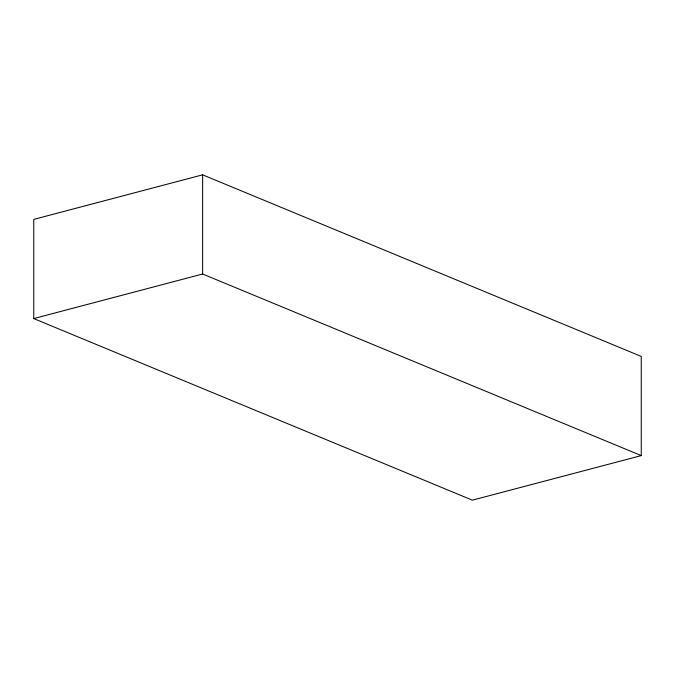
<?xml version="1.0" encoding="UTF-8"?>
<svg xmlns="http://www.w3.org/2000/svg" width="675" height="675" viewBox="0 0 675 675"><rect width="100%" height="100%" fill="white"/><g stroke="black" fill="none" stroke-linecap="round" stroke-linejoin="round"><path stroke-width="1.01" d="M202.635 174.833L33.75 219.392L33.75 318.575L472.365 500.167L641.25 455.608L641.25 356.425L202.635 174.833L202.635 274.008L641.25 455.608M33.75 318.575L202.635 274.008"/></g></svg>
